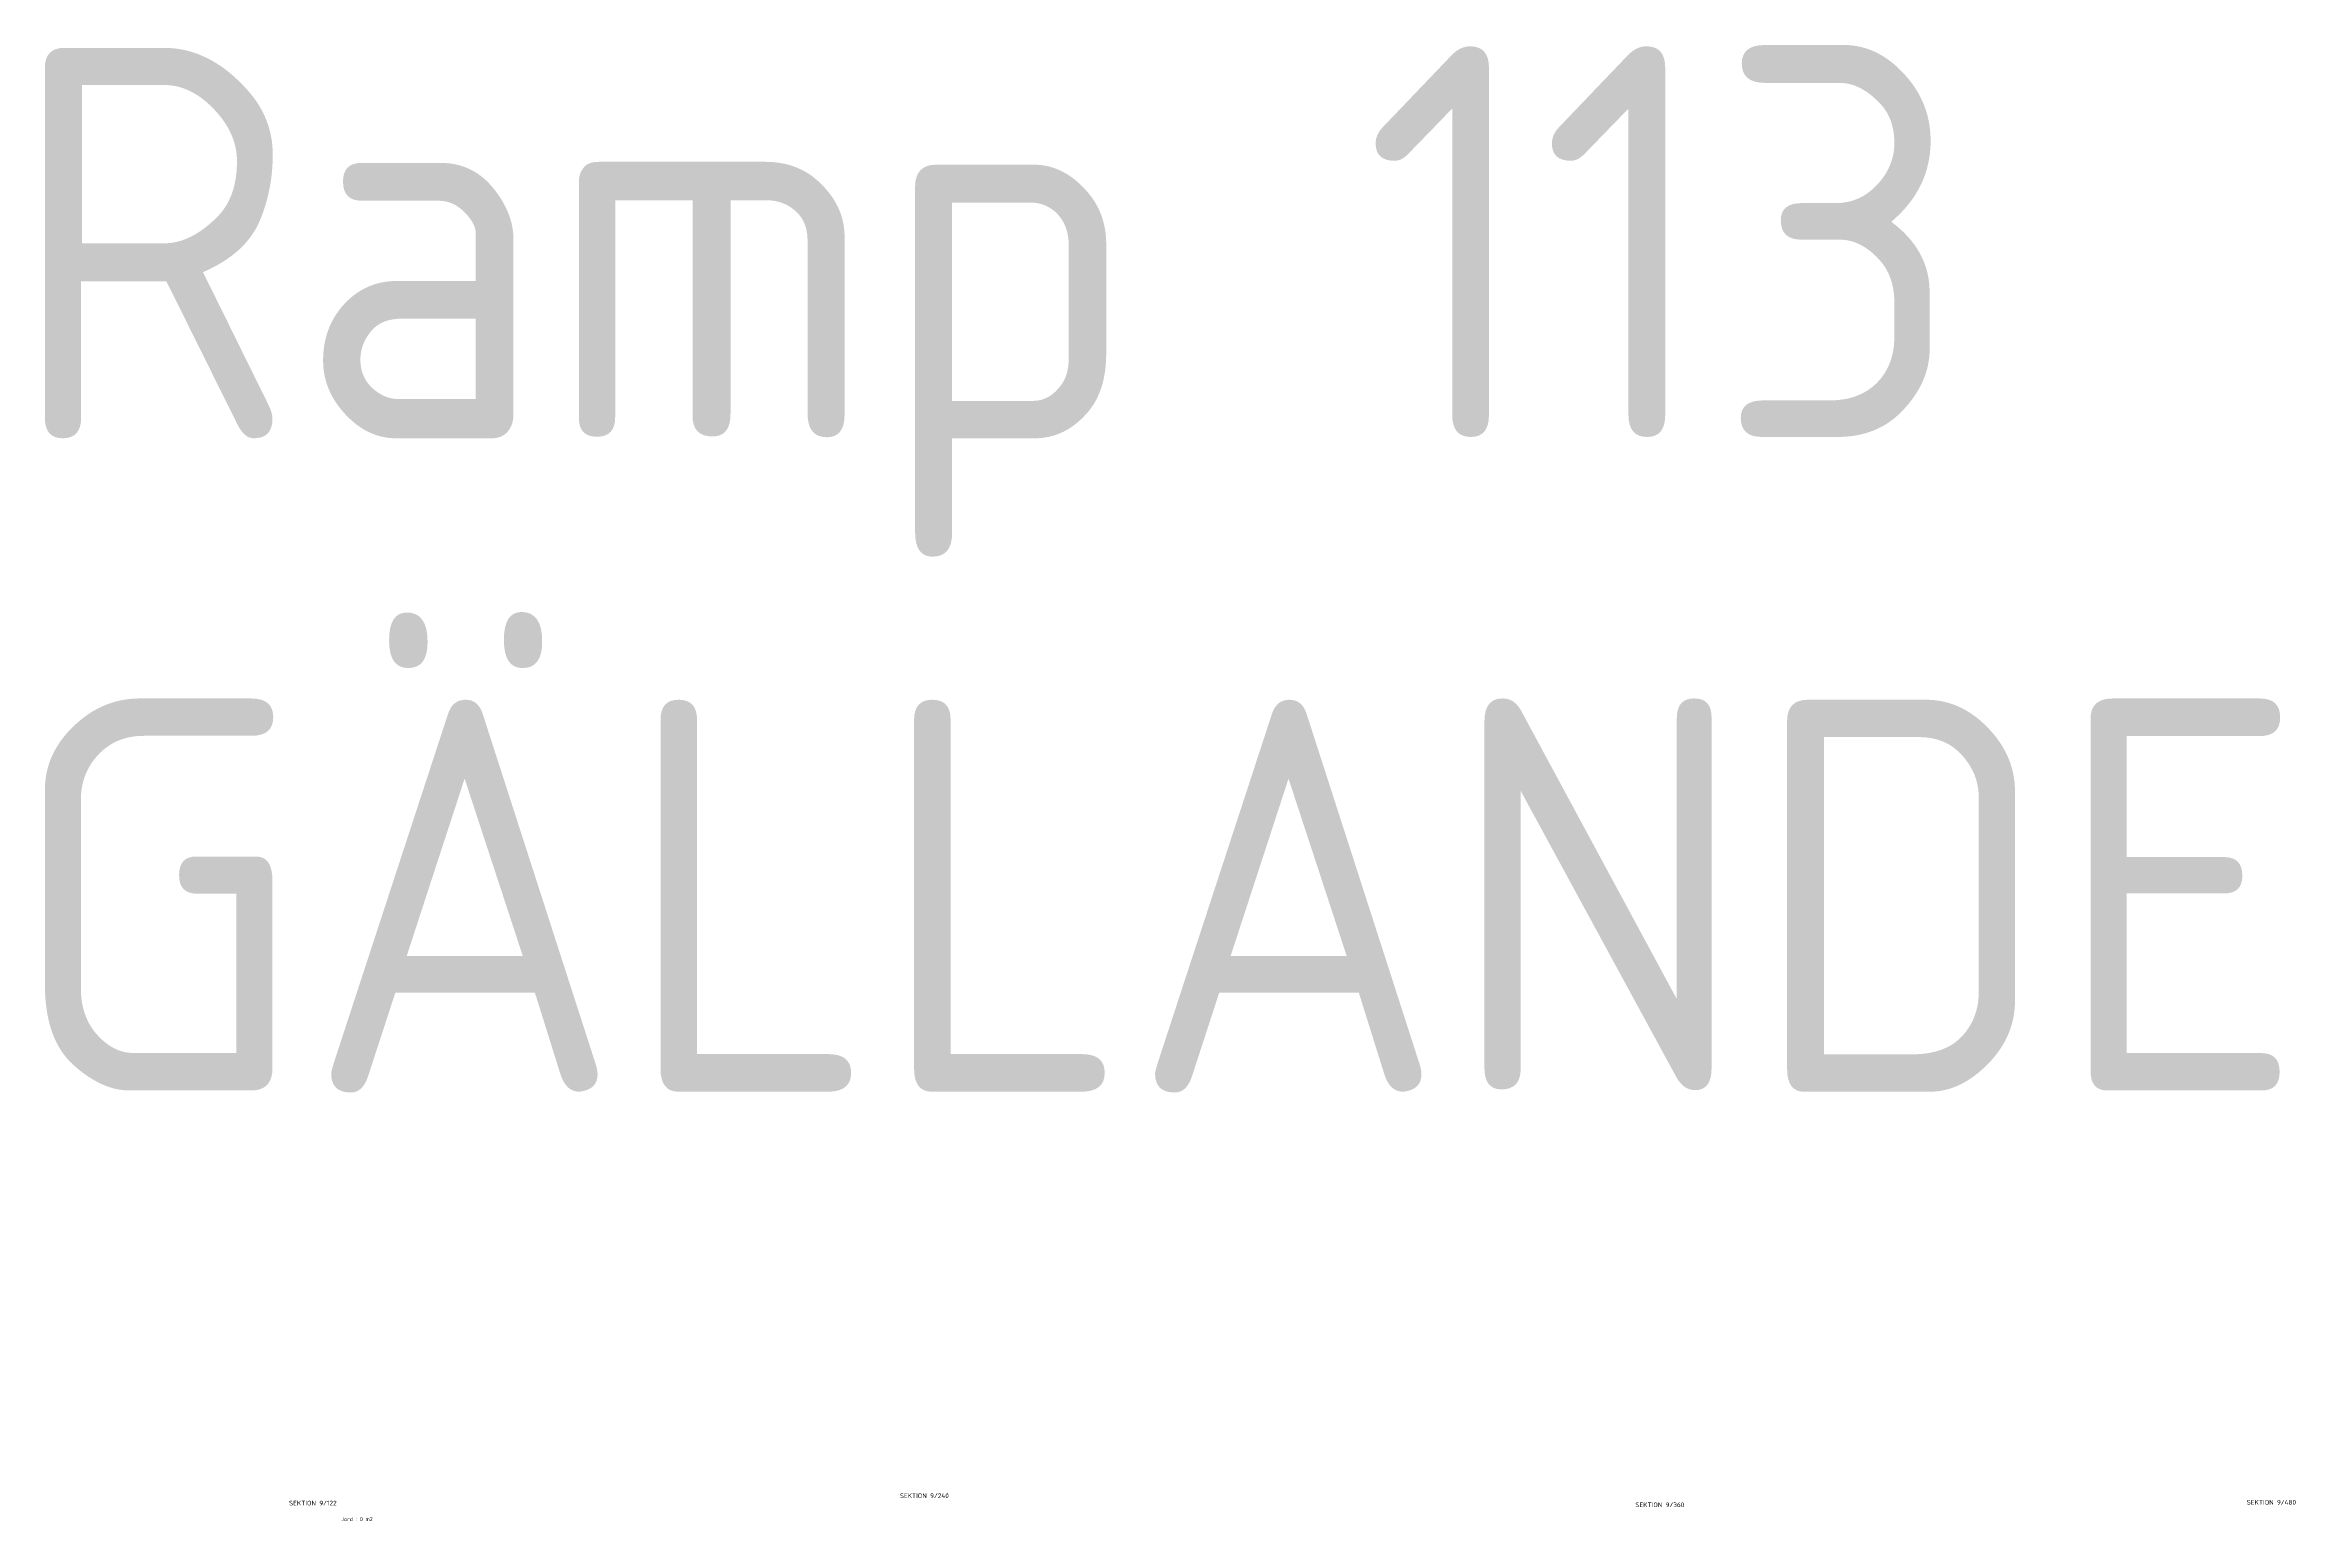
# Model space of a CAD drawing. Header units: metres. Extents: x 164066 to 165347, y 6228109 to 6230364.
# Drawn here: x 164068.4 to 164211.6, y 6228870.1 to 6228964.2 of the extents above; entities that cross this region are included whole.
import ezdxf
from ezdxf.enums import TextEntityAlignment as Align

# ---------------------------------------------------------------- set-up
doc = ezdxf.new("R2010")
doc.units = ezdxf.units.M
doc.header["$LTSCALE"] = 0.1
doc.layers.get('DEFPOINTS').update_dxf_attribs({"color": 5})
doc.layers.add('M-378BT', color=4, linetype='Continuous')
doc.layers.add('M-378CT', color=4, linetype='Continuous')
doc.styles.add('ISO-Anno-50', font='iso.shx', dxfattribs={"height": 5})
doc.styles.add('P_ISO_25', font='ISO', dxfattribs={"height": 2.5})
doc.styles.add('P_ISO_30', font='ISO', dxfattribs={"height": 3})

msp = doc.modelspace()

# ---------------------------------------------------------------- texts
at = {"layer": 'DEFPOINTS', "color": 7, "insert": (164065.94, 6228964.15), "char_height": 25, "width": 246.4286, "attachment_point": 1, "style": 'ISO-Anno-50'}
msp.add_mtext('Ramp 113\\PGÄLLANDE', dxfattribs=at)
at = {"layer": 'M-378BT', "style": 'P_ISO_30'}
for s, p in [('SEKTION 9/122', (164085.44, 6228871.09)), ('SEKTION 9/240', (164124.44, 6228871.56)), ('SEKTION 9/360', (164171.35, 6228870.98)), ('SEKTION 9/480', (164210.35, 6228871.14))]:
    msp.add_text(s, height=0.3, dxfattribs=at).set_placement(p, align=Align.CENTER)
at = {"layer": 'M-378CT', "style": 'P_ISO_25'}
msp.add_text('Jord : ', height=0.25, dxfattribs=at).set_placement((164088.44, 6228870.09), align=Align.RIGHT)
msp.add_text('0 m2', height=0.25, dxfattribs=at).set_placement((164088.44, 6228870.09))

doc.saveas('drawing.dxf')
